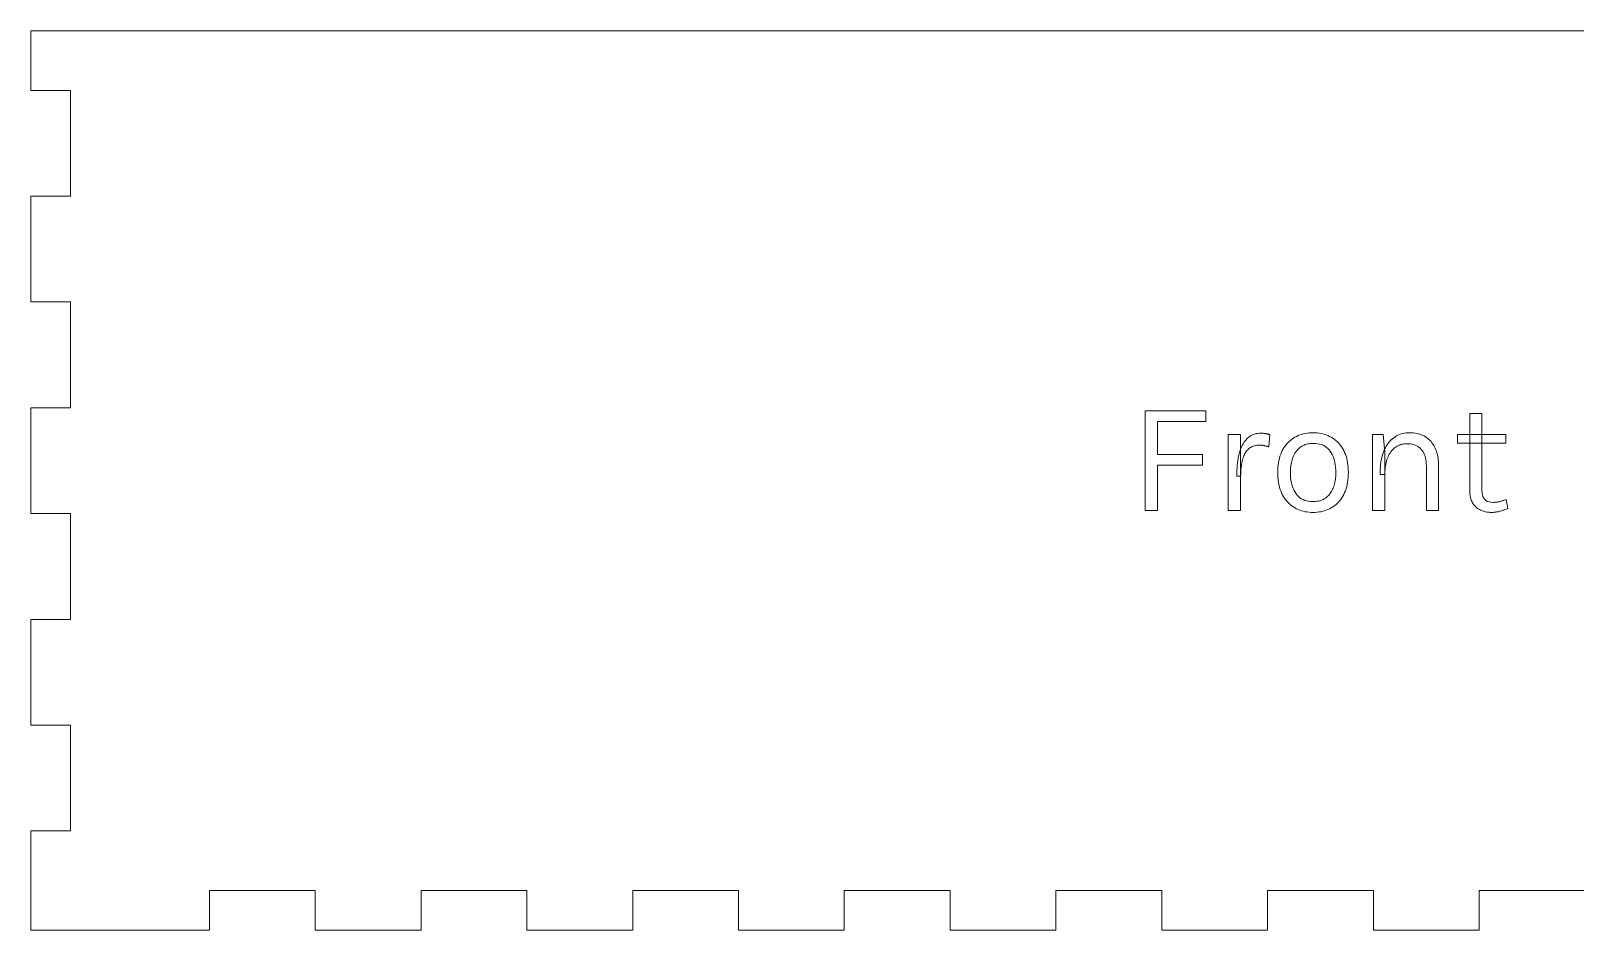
# Model space of a CAD drawing. Extents: x 0 to 393, y 0 to 389.
# Drawn here: x 0 to 116.8, y 0 to 68 of the extents above; entities that cross this region are included whole.
import ezdxf

# ---------------------------------------------------------------- set-up
doc = ezdxf.new("R2010")
doc.units = 0
doc.layers.get('0').update_dxf_attribs({"lineweight": 0})

msp = doc.modelspace()

# ---------------------------------------------------------------- linework, layer by layer
for p, q in [((3, 68), (0, 68)), ((0, 68), (0, 63.5)), ((192, 68), (3, 68)), ((0, 63.5), (3, 63.5)), ((3, 63.5), (3, 55.5)), ((3, 55.5), (0, 55.5)), ((0, 55.5), (0, 47.5)), ((0, 47.5), (3, 47.5)), ((3, 47.5), (3, 39.5)), ((3, 39.5), (0, 39.5)), ((0, 39.5), (0, 31.5)), ((84.243, 31.732), (84.243, 39.268)), ((84.243, 39.268), (88.827, 39.268)), ((88.827, 39.268), (88.827, 38.464)), ((108.789, 33.208), (108.789, 39.064)), ((108.789, 39.064), (109.713, 39.064)), ((109.713, 39.064), (109.713, 33.232)), ((88.827, 38.464), (85.179, 38.464)), ((85.179, 38.464), (85.179, 35.956)), ((90.531, 31.732), (90.531, 37.48)), ((90.531, 37.48), (91.467, 37.48)), ((91.467, 37.48), (91.467, 31.732)), ((92.173, 37.348), (92.263, 37.401)), ((92.263, 37.401), (92.356, 37.447)), ((92.356, 37.447), (92.453, 37.487)), ((92.453, 37.487), (92.554, 37.519)), ((92.554, 37.519), (92.658, 37.544)), ((92.658, 37.544), (92.765, 37.562)), ((92.765, 37.562), (92.876, 37.572)), ((92.876, 37.572), (92.991, 37.576)), ((92.991, 37.576), (92.991, 37.576)), ((92.991, 37.576), (93.029, 37.576)), ((93.029, 37.576), (93.066, 37.575)), ((93.066, 37.575), (93.103, 37.574)), ((93.103, 37.574), (93.139, 37.572)), ((93.139, 37.572), (93.175, 37.569)), ((93.175, 37.569), (93.21, 37.566)), ((93.21, 37.566), (93.244, 37.563)), ((93.244, 37.563), (93.277, 37.559)), ((93.277, 37.559), (93.31, 37.554)), ((93.31, 37.554), (93.342, 37.549)), ((93.342, 37.549), (93.374, 37.543)), ((93.374, 37.543), (93.406, 37.537)), ((93.406, 37.537), (93.438, 37.53)), ((93.438, 37.53), (93.47, 37.523)), ((93.47, 37.523), (93.502, 37.515)), ((93.502, 37.515), (93.534, 37.507)), ((93.534, 37.507), (93.566, 37.498)), ((93.566, 37.498), (93.598, 37.489)), ((93.598, 37.489), (93.631, 37.479)), ((93.663, 37.468), (93.603, 36.544)), ((93.631, 37.479), (93.663, 37.468)), ((93.663, 37.468), (93.663, 37.468)), ((95.69, 37.335), (95.816, 37.393)), ((95.816, 37.393), (95.945, 37.444)), ((95.945, 37.444), (96.078, 37.489)), ((96.078, 37.489), (96.214, 37.526)), ((96.214, 37.526), (96.353, 37.557)), ((96.353, 37.557), (96.496, 37.581)), ((96.496, 37.581), (96.642, 37.598)), ((96.642, 37.598), (96.792, 37.609)), ((96.792, 37.609), (96.945, 37.612)), ((96.945, 37.612), (96.945, 37.612)), ((96.945, 37.612), (97.097, 37.609)), ((97.097, 37.609), (97.246, 37.598)), ((97.246, 37.598), (97.391, 37.581)), ((97.391, 37.581), (97.533, 37.557)), ((97.533, 37.557), (97.672, 37.526)), ((97.672, 37.526), (97.807, 37.489)), ((97.807, 37.489), (97.939, 37.444)), ((97.939, 37.444), (98.068, 37.393)), ((98.068, 37.393), (98.194, 37.335)), ((101.427, 31.732), (101.427, 37.468)), ((101.427, 37.468), (102.231, 37.468)), ((102.231, 37.468), (102.363, 36.148)), ((103.142, 37.308), (103.25, 37.372)), ((103.25, 37.372), (103.362, 37.428)), ((103.362, 37.428), (103.479, 37.477)), ((103.479, 37.477), (103.6, 37.518)), ((103.6, 37.518), (103.725, 37.552)), ((103.725, 37.552), (103.855, 37.578)), ((103.855, 37.578), (103.989, 37.597)), ((103.989, 37.597), (104.128, 37.608)), ((104.128, 37.608), (104.271, 37.612)), ((104.271, 37.612), (104.271, 37.612)), ((104.271, 37.612), (104.405, 37.609)), ((104.405, 37.609), (104.534, 37.6)), ((104.534, 37.6), (104.66, 37.585)), ((104.66, 37.585), (104.782, 37.564)), ((104.782, 37.564), (104.9, 37.536)), ((104.9, 37.536), (105.014, 37.503)), ((105.014, 37.503), (105.125, 37.464)), ((105.125, 37.464), (105.231, 37.418)), ((105.231, 37.418), (105.333, 37.367)), ((105.333, 37.367), (105.432, 37.309)), ((107.865, 36.82), (107.865, 37.468)), ((107.865, 37.468), (111.525, 37.468)), ((111.525, 37.468), (111.525, 36.82)), ((91.389, 36.139), (91.433, 36.28)), ((91.433, 36.28), (91.481, 36.414)), ((91.481, 36.414), (91.533, 36.54)), ((91.533, 36.54), (91.588, 36.659)), ((91.588, 36.659), (91.648, 36.77)), ((91.648, 36.77), (91.711, 36.875)), ((91.711, 36.875), (91.779, 36.972)), ((91.779, 36.972), (91.85, 37.062)), ((91.85, 37.062), (91.925, 37.144)), ((91.943, 36.259), (91.889, 36.189)), ((91.925, 37.144), (92.004, 37.219)), ((92, 36.324), (91.943, 36.259)), ((92.061, 36.385), (92, 36.324)), ((92.004, 37.219), (92.087, 37.287)), ((92.125, 36.44), (92.061, 36.385)), ((92.087, 37.287), (92.173, 37.348)), ((92.194, 36.49), (92.125, 36.44)), ((92.266, 36.533), (92.194, 36.49)), ((92.342, 36.571), (92.266, 36.533)), ((92.422, 36.603), (92.342, 36.571)), ((92.507, 36.629), (92.422, 36.603)), ((92.595, 36.65), (92.507, 36.629)), ((92.687, 36.664), (92.595, 36.65)), ((92.783, 36.673), (92.687, 36.664)), ((92.883, 36.676), (92.783, 36.673)), ((92.915, 36.676), (92.883, 36.676)), ((92.883, 36.676), (92.883, 36.676)), ((92.947, 36.674), (92.915, 36.676)), ((92.98, 36.672), (92.947, 36.674)), ((93.015, 36.67), (92.98, 36.672)), ((93.049, 36.666), (93.015, 36.67)), ((93.085, 36.662), (93.049, 36.666)), ((93.122, 36.657), (93.085, 36.662)), ((93.159, 36.651), (93.122, 36.657)), ((93.198, 36.644), (93.159, 36.651)), ((93.237, 36.637), (93.198, 36.644)), ((93.276, 36.629), (93.237, 36.637)), ((93.315, 36.621), (93.276, 36.629)), ((93.353, 36.612), (93.315, 36.621)), ((93.391, 36.603), (93.353, 36.612)), ((93.427, 36.594), (93.391, 36.603)), ((93.464, 36.585), (93.427, 36.594)), ((93.499, 36.575), (93.464, 36.585)), ((93.535, 36.565), (93.499, 36.575)), ((93.569, 36.555), (93.535, 36.565)), ((93.603, 36.544), (93.569, 36.555)), ((94.551, 36.122), (94.617, 36.259)), ((94.617, 36.259), (94.689, 36.39)), ((94.689, 36.39), (94.766, 36.514)), ((94.766, 36.514), (94.849, 36.631)), ((94.849, 36.631), (94.936, 36.742)), ((94.936, 36.742), (95.029, 36.846)), ((95.029, 36.846), (95.126, 36.944)), ((95.126, 36.944), (95.229, 37.035)), ((95.229, 37.035), (95.337, 37.12)), ((95.337, 37.12), (95.45, 37.198)), ((95.45, 37.198), (95.568, 37.27)), ((95.568, 37.27), (95.69, 37.335)), ((95.677, 36.217), (95.621, 36.139)), ((95.738, 36.291), (95.677, 36.217)), ((95.803, 36.36), (95.738, 36.291)), ((95.871, 36.425), (95.803, 36.36)), ((95.942, 36.485), (95.871, 36.425)), ((96.018, 36.541), (95.942, 36.485)), ((96.097, 36.592), (96.018, 36.541)), ((96.18, 36.637), (96.097, 36.592)), ((96.266, 36.677), (96.18, 36.637)), ((96.356, 36.712), (96.266, 36.677)), ((96.449, 36.741), (96.356, 36.712)), ((96.546, 36.765), (96.449, 36.741)), ((96.647, 36.784), (96.546, 36.765)), ((96.75, 36.797), (96.647, 36.784)), ((96.858, 36.805), (96.75, 36.797)), ((96.969, 36.808), (96.858, 36.805)), ((97.133, 36.802), (96.969, 36.808)), ((96.969, 36.808), (96.969, 36.808)), ((97.288, 36.784), (97.133, 36.802)), ((97.436, 36.755), (97.288, 36.784)), ((97.575, 36.713), (97.436, 36.755)), ((97.706, 36.66), (97.575, 36.713)), ((97.828, 36.595), (97.706, 36.66)), ((97.942, 36.518), (97.828, 36.595)), ((98.048, 36.43), (97.942, 36.518)), ((98.146, 36.329), (98.048, 36.43)), ((98.235, 36.217), (98.146, 36.329)), ((98.194, 37.335), (98.316, 37.27)), ((98.316, 36.094), (98.235, 36.217)), ((98.316, 37.27), (98.434, 37.198)), ((98.434, 37.198), (98.547, 37.12)), ((98.547, 37.12), (98.655, 37.035)), ((98.655, 37.035), (98.757, 36.944)), ((98.757, 36.944), (98.855, 36.846)), ((98.855, 36.846), (98.947, 36.742)), ((98.947, 36.742), (99.034, 36.631)), ((99.034, 36.631), (99.116, 36.514)), ((99.116, 36.514), (99.192, 36.39)), ((99.192, 36.39), (99.264, 36.259)), ((99.264, 36.259), (99.33, 36.122)), ((102.267, 36.154), (102.322, 36.292)), ((102.322, 36.292), (102.382, 36.424)), ((102.382, 36.424), (102.447, 36.549)), ((102.447, 36.549), (102.517, 36.667)), ((102.517, 36.667), (102.592, 36.779)), ((102.592, 36.779), (102.671, 36.884)), ((102.671, 36.884), (102.756, 36.982)), ((102.756, 36.982), (102.845, 37.074)), ((102.874, 36.238), (102.814, 36.159)), ((102.845, 37.074), (102.939, 37.159)), ((102.938, 36.311), (102.874, 36.238)), ((103.005, 36.379), (102.938, 36.311)), ((102.939, 37.159), (103.038, 37.237)), ((103.075, 36.443), (103.005, 36.379)), ((103.038, 37.237), (103.142, 37.308)), ((103.149, 36.502), (103.075, 36.443)), ((103.226, 36.556), (103.149, 36.502)), ((103.306, 36.604), (103.226, 36.556)), ((103.388, 36.646), (103.306, 36.604)), ((103.473, 36.682), (103.388, 36.646)), ((103.561, 36.714), (103.473, 36.682)), ((103.652, 36.739), (103.561, 36.714)), ((103.746, 36.759), (103.652, 36.739)), ((103.842, 36.773), (103.746, 36.759)), ((103.941, 36.781), (103.842, 36.773)), ((104.043, 36.784), (103.941, 36.781)), ((104.176, 36.78), (104.043, 36.784)), ((104.043, 36.784), (104.043, 36.784)), ((104.303, 36.767), (104.176, 36.78)), ((104.424, 36.745), (104.303, 36.767)), ((104.54, 36.715), (104.424, 36.745)), ((104.65, 36.677), (104.54, 36.715)), ((104.754, 36.63), (104.65, 36.677)), ((104.853, 36.574), (104.754, 36.63)), ((104.945, 36.509), (104.853, 36.574)), ((105.033, 36.437), (104.945, 36.509)), ((105.114, 36.355), (105.033, 36.437)), ((105.189, 36.265), (105.114, 36.355)), ((105.255, 36.168), (105.189, 36.265)), ((105.432, 37.309), (105.526, 37.246)), ((105.526, 37.246), (105.616, 37.177)), ((105.616, 37.177), (105.702, 37.104)), ((105.702, 37.104), (105.782, 37.025)), ((105.782, 37.025), (105.859, 36.941)), ((105.859, 36.941), (105.931, 36.851)), ((105.931, 36.851), (105.998, 36.757)), ((105.998, 36.757), (106.061, 36.657)), ((106.061, 36.657), (106.119, 36.552)), ((106.119, 36.552), (106.173, 36.442)), ((106.173, 36.442), (106.222, 36.327)), ((106.222, 36.327), (106.266, 36.208)), ((106.266, 36.208), (106.305, 36.085)), ((111.525, 36.82), (107.865, 36.82)), ((111.525, 36.82), (111.525, 36.82)), ((85.179, 35.956), (88.575, 35.956)), ((88.575, 35.152), (85.179, 35.152)), ((85.179, 35.152), (85.179, 31.732)), ((88.575, 35.956), (88.575, 35.152)), ((91.198, 34.946), (91.213, 35.139)), ((91.213, 35.139), (91.231, 35.324)), ((91.231, 35.324), (91.255, 35.502)), ((91.255, 35.502), (91.282, 35.672)), ((91.282, 35.672), (91.313, 35.835)), ((91.313, 35.835), (91.349, 35.991)), ((91.349, 35.991), (91.389, 36.139)), ((91.518, 35.114), (91.502, 34.992)), ((91.536, 35.232), (91.518, 35.114)), ((91.557, 35.347), (91.536, 35.232)), ((91.581, 35.459), (91.557, 35.347)), ((91.608, 35.566), (91.581, 35.459)), ((91.638, 35.669), (91.608, 35.566)), ((91.671, 35.768), (91.638, 35.669)), ((91.708, 35.861), (91.671, 35.768)), ((91.748, 35.95), (91.708, 35.861)), ((91.792, 36.035), (91.748, 35.95)), ((91.839, 36.114), (91.792, 36.035)), ((91.889, 36.189), (91.839, 36.114)), ((94.283, 34.983), (94.3, 35.165)), ((94.3, 35.165), (94.325, 35.341)), ((94.325, 35.341), (94.356, 35.51)), ((94.356, 35.51), (94.394, 35.672)), ((94.394, 35.672), (94.44, 35.829)), ((94.44, 35.829), (94.492, 35.979)), ((94.492, 35.979), (94.551, 36.122)), ((95.261, 35.117), (95.247, 34.993)), ((95.279, 35.237), (95.261, 35.117)), ((95.301, 35.353), (95.279, 35.237)), ((95.327, 35.465), (95.301, 35.353)), ((95.358, 35.573), (95.327, 35.465)), ((95.392, 35.678), (95.358, 35.573)), ((95.43, 35.779), (95.392, 35.678)), ((95.472, 35.876), (95.43, 35.779)), ((95.518, 35.968), (95.472, 35.876)), ((95.567, 36.055), (95.518, 35.968)), ((95.621, 36.139), (95.567, 36.055)), ((98.388, 35.963), (98.316, 36.094)), ((98.452, 35.823), (98.388, 35.963)), ((98.508, 35.675), (98.452, 35.823)), ((98.555, 35.517), (98.508, 35.675)), ((98.593, 35.351), (98.555, 35.517)), ((98.623, 35.176), (98.593, 35.351)), ((98.644, 34.993), (98.623, 35.176)), ((99.33, 36.122), (99.388, 35.979)), ((99.388, 35.979), (99.44, 35.829)), ((99.44, 35.829), (99.485, 35.672)), ((99.485, 35.672), (99.523, 35.51)), ((99.523, 35.51), (99.554, 35.341)), ((99.554, 35.341), (99.578, 35.165)), ((99.578, 35.165), (99.595, 34.983)), ((102.027, 35.019), (102.045, 35.199)), ((102.045, 35.199), (102.069, 35.373)), ((102.069, 35.373), (102.098, 35.541)), ((102.098, 35.541), (102.132, 35.703)), ((102.132, 35.703), (102.172, 35.859)), ((102.172, 35.859), (102.217, 36.009)), ((102.217, 36.009), (102.267, 36.154)), ((102.363, 36.148), (102.363, 31.732)), ((102.414, 35.12), (102.396, 34.993)), ((102.436, 35.243), (102.414, 35.12)), ((102.463, 35.362), (102.436, 35.243)), ((102.494, 35.477), (102.463, 35.362)), ((102.528, 35.588), (102.494, 35.477)), ((102.567, 35.695), (102.528, 35.588)), ((102.61, 35.798), (102.567, 35.695)), ((102.656, 35.895), (102.61, 35.798)), ((102.705, 35.988), (102.656, 35.895)), ((102.758, 36.076), (102.705, 35.988)), ((102.814, 36.159), (102.758, 36.076)), ((105.314, 36.062), (105.255, 36.168)), ((105.366, 35.949), (105.314, 36.062)), ((105.409, 35.828), (105.366, 35.949)), ((105.444, 35.699), (105.409, 35.828)), ((105.472, 35.562), (105.444, 35.699)), ((105.491, 35.417), (105.472, 35.562)), ((105.503, 35.264), (105.491, 35.417)), ((105.507, 35.104), (105.503, 35.264)), ((105.507, 31.732), (105.507, 35.104)), ((106.305, 36.085), (106.338, 35.957)), ((106.338, 35.957), (106.367, 35.825)), ((106.367, 35.825), (106.39, 35.69)), ((106.39, 35.69), (106.408, 35.55)), ((106.408, 35.55), (106.421, 35.405)), ((106.421, 35.405), (106.428, 35.257)), ((106.428, 35.257), (106.431, 35.104)), ((106.431, 35.104), (106.431, 35.104)), ((106.431, 35.104), (106.431, 31.732)), ((91.179, 34.324), (91.181, 34.539)), ((91.467, 34.324), (91.179, 34.324)), ((91.181, 34.539), (91.187, 34.746)), ((91.187, 34.746), (91.198, 34.946)), ((91.468, 34.465), (91.467, 34.324)), ((91.467, 34.324), (91.467, 34.324)), ((91.467, 34.324), (91.467, 34.324)), ((91.473, 34.602), (91.468, 34.465)), ((91.48, 34.736), (91.473, 34.602)), ((91.49, 34.865), (91.48, 34.736)), ((91.502, 34.992), (91.49, 34.865)), ((94.269, 34.6), (94.272, 34.795)), ((94.272, 34.406), (94.269, 34.6)), ((94.269, 34.6), (94.269, 34.6)), ((94.272, 34.795), (94.283, 34.983)), ((94.283, 34.219), (94.272, 34.406)), ((94.3, 34.038), (94.283, 34.219)), ((94.325, 33.863), (94.3, 34.038)), ((94.356, 33.694), (94.325, 33.863)), ((95.231, 34.735), (95.229, 34.6)), ((95.229, 34.6), (95.229, 34.6)), ((95.229, 34.6), (95.233, 34.401)), ((95.237, 34.866), (95.231, 34.735)), ((95.233, 34.401), (95.246, 34.211)), ((95.247, 34.993), (95.237, 34.866)), ((95.246, 34.211), (95.268, 34.03)), ((95.268, 34.03), (95.298, 33.856)), ((98.589, 33.853), (98.611, 33.968)), ((98.611, 33.968), (98.629, 34.087)), ((98.629, 34.087), (98.643, 34.21)), ((98.643, 34.21), (98.653, 34.336)), ((98.657, 34.801), (98.644, 34.993)), ((98.653, 34.336), (98.659, 34.466)), ((98.661, 34.6), (98.657, 34.801)), ((98.659, 34.466), (98.661, 34.6)), ((98.661, 34.6), (98.661, 34.6)), ((99.554, 33.863), (99.523, 33.694)), ((99.578, 34.038), (99.554, 33.863)), ((99.595, 34.219), (99.578, 34.038)), ((99.595, 34.983), (99.606, 34.795)), ((99.606, 34.406), (99.595, 34.219)), ((99.606, 34.795), (99.609, 34.6)), ((99.609, 34.6), (99.606, 34.406)), ((99.609, 34.6), (99.609, 34.6)), ((102.003, 34.444), (102.006, 34.641)), ((102.363, 34.444), (102.003, 34.444)), ((102.006, 34.641), (102.014, 34.833)), ((102.014, 34.833), (102.027, 35.019)), ((102.365, 34.587), (102.363, 34.444)), ((102.363, 34.444), (102.363, 34.444)), ((102.371, 34.726), (102.365, 34.587)), ((102.381, 34.862), (102.371, 34.726)), ((102.396, 34.993), (102.381, 34.862)), ((94.394, 33.532), (94.356, 33.694)), ((94.44, 33.375), (94.394, 33.532)), ((94.492, 33.225), (94.44, 33.375)), ((94.551, 33.082), (94.492, 33.225)), ((94.617, 32.944), (94.551, 33.082)), ((94.689, 32.813), (94.617, 32.944)), ((94.766, 32.688), (94.689, 32.813)), ((95.298, 33.856), (95.336, 33.692)), ((95.336, 33.692), (95.383, 33.535)), ((95.383, 33.535), (95.439, 33.388)), ((95.439, 33.388), (95.504, 33.248)), ((95.504, 33.248), (95.576, 33.117)), ((95.576, 33.117), (95.658, 32.995)), ((95.658, 32.995), (95.748, 32.883)), ((95.748, 32.883), (95.846, 32.782)), ((95.846, 32.782), (95.952, 32.694)), ((95.952, 32.694), (96.066, 32.617)), ((97.869, 32.671), (97.945, 32.727)), ((97.945, 32.727), (98.017, 32.787)), ((98.017, 32.787), (98.086, 32.851)), ((98.086, 32.851), (98.151, 32.921)), ((98.151, 32.921), (98.212, 32.994)), ((98.212, 32.994), (98.269, 33.072)), ((98.269, 33.072), (98.322, 33.155)), ((98.322, 33.155), (98.372, 33.242)), ((98.372, 33.242), (98.418, 33.334)), ((98.418, 33.334), (98.46, 33.43)), ((98.46, 33.43), (98.498, 33.53)), ((98.498, 33.53), (98.532, 33.634)), ((98.532, 33.634), (98.563, 33.742)), ((98.563, 33.742), (98.589, 33.853)), ((99.192, 32.813), (99.116, 32.688)), ((99.264, 32.944), (99.192, 32.813)), ((99.33, 33.082), (99.264, 32.944)), ((99.388, 33.225), (99.33, 33.082)), ((99.44, 33.375), (99.388, 33.225)), ((99.485, 33.532), (99.44, 33.375)), ((99.523, 33.694), (99.485, 33.532)), ((108.791, 33.102), (108.789, 33.208)), ((108.789, 33.208), (108.789, 33.208)), ((108.798, 32.999), (108.791, 33.102)), ((108.808, 32.9), (108.798, 32.999)), ((108.824, 32.805), (108.808, 32.9)), ((108.843, 32.713), (108.824, 32.805)), ((108.867, 32.625), (108.843, 32.713)), ((109.713, 33.232), (109.721, 33.063)), ((109.721, 33.063), (109.746, 32.912)), ((109.746, 32.912), (109.788, 32.779)), ((109.788, 32.779), (109.845, 32.664)), ((85.179, 31.732), (84.243, 31.732)), ((85.179, 31.732), (85.179, 31.732)), ((91.467, 31.732), (90.531, 31.732)), ((91.467, 31.732), (91.467, 31.732)), ((94.849, 32.571), (94.766, 32.688)), ((94.936, 32.459), (94.849, 32.571)), ((95.029, 32.355), (94.936, 32.459)), ((95.126, 32.256), (95.029, 32.355)), ((95.229, 32.165), (95.126, 32.256)), ((95.337, 32.08), (95.229, 32.165)), ((95.45, 32.002), (95.337, 32.08)), ((95.568, 31.93), (95.45, 32.002)), ((95.69, 31.865), (95.568, 31.93)), ((95.816, 31.807), (95.69, 31.865)), ((95.945, 31.756), (95.816, 31.807)), ((96.078, 31.711), (95.945, 31.756)), ((96.066, 32.617), (96.188, 32.552)), ((96.214, 31.674), (96.078, 31.711)), ((96.188, 32.552), (96.319, 32.499)), ((96.353, 31.643), (96.214, 31.674)), ((96.319, 32.499), (96.457, 32.457)), ((96.496, 31.619), (96.353, 31.643)), ((96.457, 32.457), (96.604, 32.428)), ((96.642, 31.602), (96.496, 31.619)), ((96.604, 32.428), (96.758, 32.41)), ((96.792, 31.591), (96.642, 31.602)), ((96.758, 32.41), (96.921, 32.404)), ((96.945, 31.588), (96.792, 31.591)), ((96.921, 32.404), (97.031, 32.407)), ((96.921, 32.404), (96.921, 32.404)), ((96.921, 32.404), (96.921, 32.404)), ((97.097, 31.591), (96.945, 31.588)), ((96.945, 31.588), (96.945, 31.588)), ((96.945, 31.588), (96.945, 31.588)), ((97.031, 32.407), (97.137, 32.415)), ((97.246, 31.602), (97.097, 31.591)), ((97.137, 32.415), (97.241, 32.428)), ((97.241, 32.428), (97.341, 32.447)), ((97.391, 31.619), (97.246, 31.602)), ((97.341, 32.447), (97.437, 32.471)), ((97.533, 31.643), (97.391, 31.619)), ((97.437, 32.471), (97.53, 32.5)), ((97.53, 32.5), (97.62, 32.535)), ((97.672, 31.674), (97.533, 31.643)), ((97.62, 32.535), (97.706, 32.575)), ((97.807, 31.711), (97.672, 31.674)), ((97.706, 32.575), (97.789, 32.62)), ((97.789, 32.62), (97.869, 32.671)), ((97.939, 31.756), (97.807, 31.711)), ((98.068, 31.807), (97.939, 31.756)), ((98.194, 31.865), (98.068, 31.807)), ((98.316, 31.93), (98.194, 31.865)), ((98.434, 32.002), (98.316, 31.93)), ((98.547, 32.08), (98.434, 32.002)), ((98.655, 32.165), (98.547, 32.08)), ((98.757, 32.256), (98.655, 32.165)), ((98.855, 32.355), (98.757, 32.256)), ((98.947, 32.459), (98.855, 32.355)), ((99.034, 32.571), (98.947, 32.459)), ((99.116, 32.688), (99.034, 32.571)), ((102.363, 31.732), (101.427, 31.732)), ((102.363, 31.732), (102.363, 31.732)), ((106.431, 31.732), (105.507, 31.732)), ((106.431, 31.732), (106.431, 31.732)), ((108.895, 32.54), (108.867, 32.625)), ((108.927, 32.459), (108.895, 32.54)), ((108.964, 32.382), (108.927, 32.459)), ((109.005, 32.308), (108.964, 32.382)), ((109.05, 32.238), (109.005, 32.308)), ((109.098, 32.171), (109.05, 32.238)), ((109.149, 32.108), (109.098, 32.171)), ((109.203, 32.049), (109.149, 32.108)), ((109.26, 31.993), (109.203, 32.049)), ((109.32, 31.941), (109.26, 31.993)), ((109.384, 31.892), (109.32, 31.941)), ((109.45, 31.847), (109.384, 31.892)), ((109.52, 31.806), (109.45, 31.847)), ((109.593, 31.768), (109.52, 31.806)), ((109.668, 31.734), (109.593, 31.768)), ((109.746, 31.703), (109.668, 31.734)), ((109.825, 31.676), (109.746, 31.703)), ((109.906, 31.653), (109.825, 31.676)), ((109.845, 32.664), (109.92, 32.566)), ((109.989, 31.633), (109.906, 31.653)), ((109.92, 32.566), (110.011, 32.486)), ((110.074, 31.617), (109.989, 31.633)), ((110.011, 32.486), (110.119, 32.424)), ((110.161, 31.604), (110.074, 31.617)), ((110.119, 32.424), (110.243, 32.38)), ((110.25, 31.595), (110.161, 31.604)), ((110.243, 32.38), (110.384, 32.353)), ((110.34, 31.59), (110.25, 31.595)), ((110.433, 31.588), (110.34, 31.59)), ((110.384, 32.353), (110.541, 32.344)), ((110.498, 31.589), (110.433, 31.588)), ((110.433, 31.588), (110.433, 31.588)), ((110.433, 31.588), (110.433, 31.588)), ((110.562, 31.591), (110.498, 31.589)), ((110.541, 32.344), (110.59, 32.345)), ((110.541, 32.344), (110.541, 32.344)), ((110.626, 31.596), (110.562, 31.591)), ((110.59, 32.345), (110.639, 32.346)), ((110.689, 31.601), (110.626, 31.596)), ((110.639, 32.346), (110.687, 32.349)), ((110.687, 32.349), (110.735, 32.353)), ((110.752, 31.609), (110.689, 31.601)), ((110.735, 32.353), (110.783, 32.358)), ((110.814, 31.618), (110.752, 31.609)), ((110.783, 32.358), (110.831, 32.363)), ((110.876, 31.629), (110.814, 31.618)), ((110.831, 32.363), (110.878, 32.37)), ((110.938, 31.642), (110.876, 31.629)), ((110.878, 32.37), (110.925, 32.379)), ((110.925, 32.379), (110.972, 32.388)), ((110.999, 31.656), (110.938, 31.642)), ((110.972, 32.388), (111.018, 32.398)), ((111.06, 31.672), (110.999, 31.656)), ((111.018, 32.398), (111.065, 32.409)), ((111.121, 31.689), (111.06, 31.672)), ((111.065, 32.409), (111.113, 32.422)), ((111.113, 32.422), (111.162, 32.435)), ((111.181, 31.708), (111.121, 31.689)), ((111.162, 32.435), (111.212, 32.45)), ((111.242, 31.727), (111.181, 31.708)), ((111.212, 32.45), (111.263, 32.465)), ((111.303, 31.747), (111.242, 31.727)), ((111.263, 32.465), (111.316, 32.482)), ((111.364, 31.768), (111.303, 31.747)), ((111.316, 32.482), (111.369, 32.5)), ((111.425, 31.79), (111.364, 31.768)), ((111.369, 32.5), (111.424, 32.519)), ((111.424, 32.519), (111.48, 32.539)), ((111.486, 31.813), (111.425, 31.79)), ((111.48, 32.539), (111.537, 32.56)), ((111.547, 31.837), (111.486, 31.813)), ((111.537, 32.56), (111.537, 32.56)), ((111.537, 32.56), (111.669, 31.888)), ((111.608, 31.862), (111.547, 31.837)), ((111.669, 31.888), (111.608, 31.862)), ((0, 31.5), (3, 31.5)), ((3, 31.5), (3, 23.5)), ((3, 23.5), (0, 23.5)), ((0, 23.5), (0, 15.5)), ((0, 15.5), (3, 15.5)), ((3, 15.5), (3, 7.5)), ((3, 7.5), (0, 7.5)), ((0, 7.5), (0, 3)), ((0, 3), (0, 0)), ((13.5, 0), (13.5, 3)), ((13.5, 3), (21.5, 3)), ((21.5, 3), (21.5, 0)), ((29.5, 0), (29.5, 3)), ((29.5, 3), (37.5, 3)), ((37.5, 3), (37.5, 0)), ((45.5, 0), (45.5, 3)), ((45.5, 3), (53.5, 3)), ((53.5, 3), (53.5, 0)), ((61.5, 0), (61.5, 3)), ((61.5, 3), (69.5, 3)), ((69.5, 3), (69.5, 0)), ((77.5, 0), (77.5, 3)), ((77.5, 3), (85.5, 3)), ((85.5, 3), (85.5, 0)), ((93.5, 0), (93.5, 3)), ((93.5, 3), (101.5, 3)), ((101.5, 3), (101.5, 0)), ((109.5, 0), (109.5, 3)), ((109.5, 3), (117.5, 3)), ((0, 0), (3, 0)), ((3, 0), (13.5, 0)), ((21.5, 0), (29.5, 0)), ((37.5, 0), (45.5, 0)), ((53.5, 0), (61.5, 0)), ((69.5, 0), (77.5, 0)), ((85.5, 0), (93.5, 0)), ((101.5, 0), (109.5, 0))]:
    msp.add_line(p, q)

doc.saveas('drawing.dxf')
